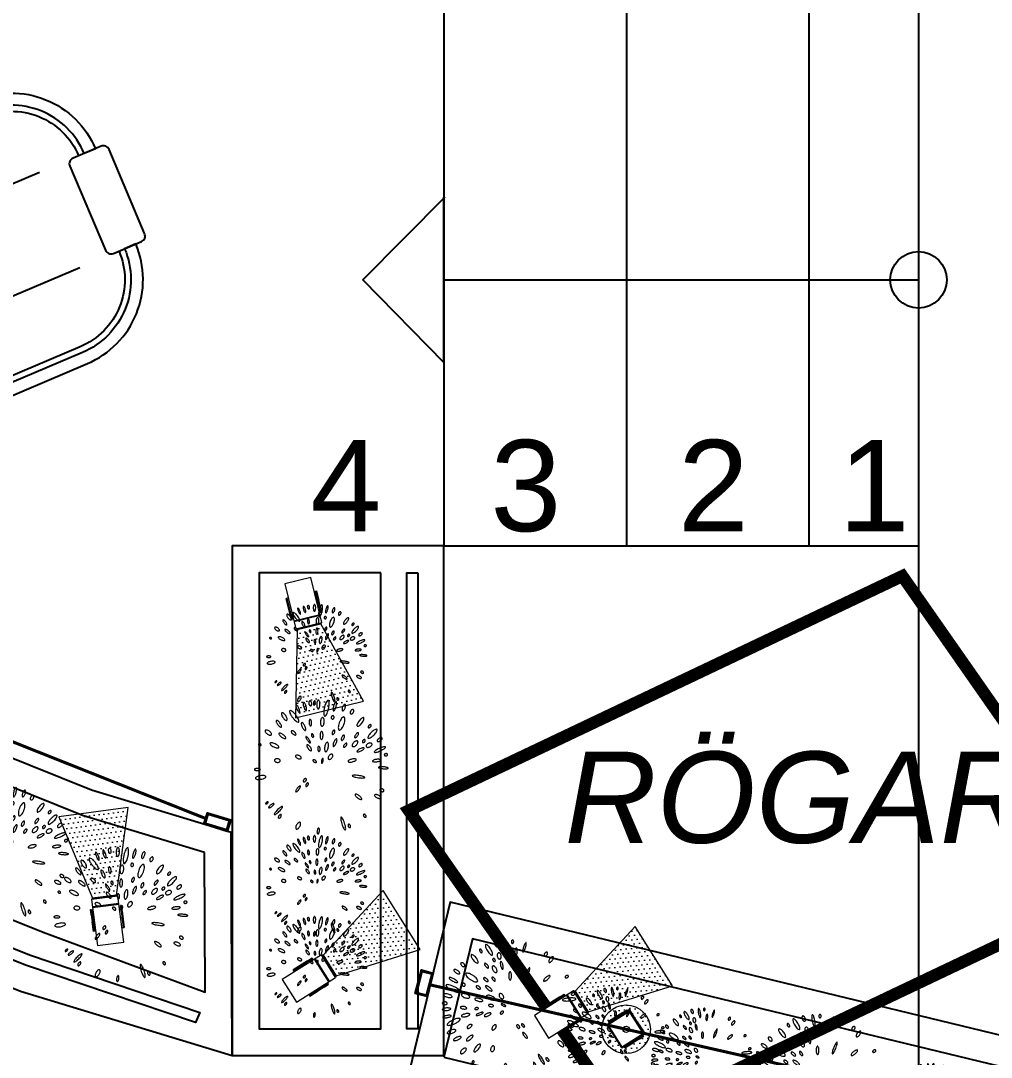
# Model space of a CAD drawing. Header units: millimetres. Extents: x 2562 to 7288, y 778 to 5635.
# Drawn here: x 4037.9 to 4197.4, y 1030.6 to 1200.9 of the extents above; entities that cross this region are included whole.
import ezdxf

# ---------------------------------------------------------------- set-up
doc = ezdxf.new("R2010")
doc.units = ezdxf.units.MM
doc.set_wipeout_variables(frame=1)
for name, color, linetype in [('0-gnl-gor1', 1, 'Continuous'), ('0-gnl-gor2', 6, 'Continuous'), ('0-gnl-gor3', 252, 'Continuous'), ('0-gnl-gor5', 254, 'Continuous'), ('0-gnl-merdiven', 6, 'Continuous'), ('0-gnl-smbl-mahal', 6, 'Continuous'), ('2-tef-aksesuar', 30, 'Continuous'), ('4-dsm-gorunus', 241, 'Continuous'), ('yeni string aydinlatma', 30, 'Continuous')]:
    doc.layers.add(name, color=color, linetype=linetype)
doc.layers.add('ONOFF_LI-11', color=7, linetype='Continuous', lineweight=0, true_color=0xcc33a1)
doc.styles.get("Standard").update_dxf_attribs({"font": 'arial.ttf'})
doc.linetypes.add('ZIGZAG', pattern='A,0.00254,-5.08,[131,ltypeshp.shx,S=5.08,R=0,X=-5.08,Y=0],-10.16,[131,ltypeshp.shx,S=5.08,R=180,X=5.08,Y=0],-5.08', length=20.32254)

# ---------------------------------------------------------------- blocks, each defined once
blk = doc.blocks.new('LI-11')
blk.add_wipeout([(-2.2, 3.19), (2.2, 3.19), (2.2, 0.81), (2.56, 0.81), (2.56, -2.83), (2.41, -2.83), (2.41, -2.56), (2.2, -2.56), (2.2, -4.41), (2, -4.61), (-2, -4.61), (-2.2, -4.41), (-2.2, -2.61), (-2.4, -2.61), (-2.4, -2.83), (-2.55, -2.83), (-2.56, 0.81), (-2.2, 0.81)]).dxf.layer = 'ONOFF_LI-11'
at = {"layer": 'ONOFF_LI-11', "ltscale": 3, "true_color": 0xf4cd0b}
h = blk.add_hatch(dxfattribs=at)
h.set_pattern_fill('DOTS', color=40, scale=0.5)
h.paths.add_polyline_path([(-5.75, -18.62), (5.75, -18.62), (2, -4.61), (-2, -4.61)])
at = {"layer": 'ONOFF_LI-11', "color": 251, "ltscale": 3}
for p, q in [((-2.2, 0.81), (-2.56, 0.81)), ((-2.56, 0.81), (-2.56, -0.81)), ((2.2, 0.81), (2.56, 0.81)), ((2.56, 0.81), (2.56, -0.81)), ((-2.2, -0.81), (-2.39, -0.81)), ((2.2, -0.81), (2.39, -0.81)), ((2.41, -1.95), (2.56, -1.95))]:
    blk.add_line(p, q, dxfattribs=at)
at = {"layer": 'ONOFF_LI-11', "ltscale": 3}
for points in [[(2.2, -4.41), (2.2, 3.19), (-2.2, 3.19), (-2.2, -4.41)], [(-2.2, -3.06), (2.2, -3.06)], [(-2.2, -3.21), (2.2, -3.21)], [(-2.2, -4.41), (2.2, -4.41)], [(-2, -4.61), (-2.2, -4.41)], [(-2, -4.61), (2, -4.61)], [(-2, -4.61), (2, -4.61)], [(2, -4.61), (2.2, -4.41)]]:
    blk.add_lwpolyline(points, dxfattribs=at)
at = {"layer": 'ONOFF_LI-11', "color": 251, "ltscale": 3}
for points in [[(-2.56, -1.95), (-2.56, 0.81)], [(-2.41, -1.95), (-2.38, 0.81)], [(2.41, -1.95), (2.38, 0.81)], [(2.56, -1.95), (2.56, 0.81)]]:
    blk.add_lwpolyline(points, dxfattribs=at)
for points in [[(-2.55, -2.83), (-2.4, -2.83), (-2.4, -1.95), (-2.55, -1.95)], [(-2.4, -2.21), (-2.2, -2.21), (-2.2, -2.61), (-2.4, -2.61)], [(2.2, -2.26), (2.41, -2.26), (2.41, -2.56), (2.2, -2.56)], [(2.41, -1.95), (2.56, -1.95), (2.56, -2.83), (2.41, -2.83)]]:
    blk.add_lwpolyline(points, close=True, dxfattribs=at)
at = {"layer": 'ONOFF_LI-11', "color": 40, "ltscale": 3, "true_color": 0xf4cd0b}
blk.add_lwpolyline([(-5.75, -18.62), (5.75, -18.62), (2, -4.61), (-2, -4.61), (-5.75, -18.62)], dxfattribs=at)
blk = doc.blocks.new('BP_Abelia grandiflora')
at = {"layer": '0-gnl-gor5', "lineweight": 9}
for points in [[(-0.0949, 0.2077, 0.206976), (-0.0962, 0.2062, 0.096084), (-0.0969, 0.2021, 0.052894), (-0.0962, 0.1976, 0.039992), (-0.0943, 0.1919, 0.039992), (-0.0914, 0.1866, 0.052894), (-0.0886, 0.183, 0.096084), (-0.0851, 0.1807, 0.206976), (-0.0831, 0.1807, 0.206976), (-0.0818, 0.1821, 0.096084), (-0.0811, 0.1862, 0.052894), (-0.0818, 0.1908, 0.039992), (-0.0837, 0.1965, 0.039992), (-0.0866, 0.2018, 0.052894), (-0.0894, 0.2054, 0.096084), (-0.0929, 0.2077, 0.206976)], [(-0.0624, 0.1861, 0.029169), (-0.0573, 0.1778, 0.03978), (-0.0528, 0.1723, 0.081053), (-0.0476, 0.1685, 0.247796), (-0.0454, 0.1685, 0.247796), (-0.0441, 0.1704, 0.081053), (-0.0445, 0.1768, 0.03978), (-0.0466, 0.1836, 0.029169), (-0.0507, 0.1924, 0.029169), (-0.0558, 0.2006, 0.03978), (-0.0603, 0.2061, 0.081053), (-0.0655, 0.21, 0.247796), (-0.0677, 0.2099, 0.247796), (-0.0689, 0.2081, 0.081053), (-0.0686, 0.2016, 0.03978), (-0.0665, 0.1949, 0.029169)], [(-0.0439, 0.2257, 0.261938), (-0.0448, 0.2249, 0.075007), (-0.0454, 0.2211, 0.035692), (-0.0451, 0.2169, 0.025978), (-0.044, 0.2111, 0.025978), (-0.0423, 0.2055, 0.035692), (-0.0406, 0.2017, 0.075007), (-0.0383, 0.1986, 0.261938), (-0.0372, 0.1982, 0.261938), (-0.0363, 0.199, 0.075007), (-0.0357, 0.2029, 0.035692), (-0.036, 0.2071, 0.025978), (-0.0371, 0.2128, 0.025978), (-0.0388, 0.2184, 0.035692), (-0.0405, 0.2223, 0.075007), (-0.0428, 0.2254, 0.261938)], [(-0.0182, 0.2289, 0.243416), (-0.0193, 0.2281, 0.082852), (-0.0205, 0.2245, 0.04109), (-0.0209, 0.2203, 0.030206), (-0.0205, 0.2146, 0.030206), (-0.0194, 0.209, 0.04109), (-0.018, 0.205, 0.082852), (-0.0159, 0.2019, 0.243416), (-0.0146, 0.2014, 0.243416), (-0.0135, 0.2022, 0.082852), (-0.0123, 0.2058, 0.04109), (-0.012, 0.21, 0.030206), (-0.0124, 0.2157, 0.030206), (-0.0135, 0.2213, 0.04109), (-0.0149, 0.2252, 0.082852), (-0.0169, 0.2284, 0.243416)], [(0.0025, 0.2302, 0.154562), (0.0008, 0.2297, 0.106795), (-0.0008, 0.2278, 0.073326), (-0.0017, 0.2253, 0.059836), (-0.002, 0.222, 0.059836), (-0.0016, 0.2187, 0.073326), (-0.0005, 0.2163, 0.106795), (0.0013, 0.2145, 0.154562), (0.003, 0.214, 0.154562), (0.0046, 0.2146, 0.106795), (0.0063, 0.2165, 0.073326), (0.0072, 0.219, 0.059836), (0.0075, 0.2223, 0.059836), (0.007, 0.2255, 0.073326), (0.0059, 0.228, 0.106795), (0.0042, 0.2298, 0.154562)], [(0.0309, 0.2284, 0.217322), (0.0291, 0.228, 0.092688), (0.0264, 0.2249, 0.049364), (0.0246, 0.2208, 0.036974), (0.023, 0.215, 0.036974), (0.0223, 0.209, 0.049364), (0.0226, 0.2045, 0.092688), (0.024, 0.2006, 0.217322), (0.0255, 0.1996, 0.217322), (0.0273, 0.2, 0.092688), (0.03, 0.2031, 0.049364), (0.0318, 0.2072, 0.036974), (0.0334, 0.213, 0.036974), (0.0341, 0.219, 0.049364), (0.0338, 0.2235, 0.092688), (0.0324, 0.2274, 0.217322)], [(0.0625, 0.2217, 0.256191), (0.0601, 0.2214, 0.077505), (0.0549, 0.2164, 0.037329), (0.0505, 0.2097, 0.027247), (0.0458, 0.1998, 0.027247), (0.0422, 0.1895, 0.037329), (0.0406, 0.1816, 0.077505), (0.0407, 0.1744, 0.256191), (0.0422, 0.1726, 0.256191), (0.0445, 0.1728, 0.077505), (0.0497, 0.1779, 0.037329), (0.0541, 0.1846, 0.027247), (0.0588, 0.1944, 0.027247), (0.0624, 0.2048, 0.037329), (0.0641, 0.2126, 0.077505), (0.0639, 0.2199, 0.256191)], [(0.0872, 0.2131, 0.259831), (0.0859, 0.213, 0.07593), (0.0827, 0.2101, 0.036288), (0.0799, 0.2062, 0.026439), (0.0768, 0.2004, 0.026439), (0.0743, 0.1943, 0.036288), (0.0731, 0.1897, 0.07593), (0.0729, 0.1854, 0.259831), (0.0737, 0.1843, 0.259831), (0.0751, 0.1844, 0.07593), (0.0783, 0.1873, 0.036288), (0.0811, 0.1912, 0.026439), (0.0842, 0.197, 0.026439), (0.0866, 0.203, 0.036288), (0.0879, 0.2077, 0.07593), (0.088, 0.212, 0.259831)], [(-0.1169, 0.1861, 0.228205), (-0.1179, 0.1848, 0.088786), (-0.1179, 0.181, 0.045809), (-0.1169, 0.177, 0.034018), (-0.1147, 0.1718, 0.034018), (-0.1117, 0.167, 0.045809), (-0.109, 0.1638, 0.088786), (-0.1059, 0.1617, 0.228205), (-0.1043, 0.1617, 0.228205), (-0.1034, 0.163, 0.088786), (-0.1033, 0.1668, 0.045809), (-0.1044, 0.1708, 0.034018), (-0.1066, 0.176, 0.034018), (-0.1095, 0.1808, 0.045809), (-0.1123, 0.184, 0.088786), (-0.1154, 0.1861, 0.228205)], [(0.1147, 0.1991, 0.205663), (0.1132, 0.1993, 0.096491), (0.1103, 0.1979, 0.053352), (0.1077, 0.1954, 0.040391), (0.105, 0.1915, 0.040391), (0.1029, 0.1873, 0.053352), (0.102, 0.1838, 0.096491), (0.1021, 0.1806, 0.205663), (0.103, 0.1793, 0.205663), (0.1046, 0.1791, 0.096491), (0.1075, 0.1806, 0.053352), (0.1101, 0.1831, 0.040391), (0.1128, 0.1869, 0.040391), (0.1148, 0.1912, 0.053352), (0.1158, 0.1946, 0.096491), (0.1157, 0.1979, 0.205663)], [(0.1382, 0.1775, 0.15118), (0.1365, 0.1782, 0.106997), (0.134, 0.1779, 0.074795), (0.1316, 0.1766, 0.061485), (0.1292, 0.1743, 0.061485), (0.1274, 0.1716, 0.074795), (0.1266, 0.169, 0.106997), (0.1268, 0.1664, 0.15118), (0.1278, 0.1649, 0.15118), (0.1295, 0.1642, 0.106997), (0.132, 0.1645, 0.074795), (0.1344, 0.1658, 0.061485), (0.1368, 0.1681, 0.061485), (0.1386, 0.1708, 0.074795), (0.1394, 0.1734, 0.106997), (0.1392, 0.176, 0.15118)], [(-0.1584, 0.1599, 0.17972), (-0.1593, 0.158, 0.103229), (-0.1587, 0.1544, 0.062965), (-0.157, 0.151, 0.049171), (-0.1537, 0.1471, 0.049171), (-0.1498, 0.144, 0.062965), (-0.1463, 0.1423, 0.103229), (-0.1427, 0.1419, 0.17972), (-0.1408, 0.1428, 0.17972), (-0.14, 0.1447, 0.103229), (-0.1405, 0.1483, 0.062965), (-0.1423, 0.1518, 0.049171), (-0.1455, 0.1556, 0.049171), (-0.1494, 0.1587, 0.062965), (-0.1529, 0.1604, 0.103229), (-0.1565, 0.1608, 0.17972)], [(-0.1156, 0.1428, 0.225102), (-0.1162, 0.1413, 0.08993), (-0.1152, 0.1376, 0.046807), (-0.1131, 0.134, 0.03484), (-0.1095, 0.1297, 0.03484), (-0.1053, 0.1259, 0.046807), (-0.1018, 0.1236, 0.08993), (-0.0982, 0.1225, 0.225102), (-0.0967, 0.123, 0.225102), (-0.0961, 0.1245, 0.08993), (-0.0971, 0.1282, 0.046807), (-0.0992, 0.1318, 0.03484), (-0.1028, 0.1361, 0.03484), (-0.1069, 0.1399, 0.046807), (-0.1104, 0.1422, 0.08993), (-0.1141, 0.1433, 0.225102)], [(-0.0742, 0.1435, 0.185857), (-0.075, 0.1421, 0.10188), (-0.0748, 0.1393, 0.060594), (-0.0736, 0.1365, 0.046923), (-0.0714, 0.1332, 0.046923), (-0.0686, 0.1304, 0.060594), (-0.066, 0.1288, 0.10188), (-0.0633, 0.1281, 0.185857), (-0.0618, 0.1286, 0.185857), (-0.061, 0.13, 0.10188), (-0.0612, 0.1328, 0.060594), (-0.0623, 0.1357, 0.046923), (-0.0646, 0.1389, 0.046923), (-0.0674, 0.1417, 0.060594), (-0.07, 0.1434, 0.10188), (-0.0727, 0.144, 0.185857)], [(-0.0361, 0.1647, 0.224678), (-0.0373, 0.1636, 0.090084), (-0.0382, 0.1598, 0.046944), (-0.0381, 0.1555, 0.034953), (-0.0369, 0.1499, 0.034953), (-0.035, 0.1445, 0.046944), (-0.0329, 0.1407, 0.090084), (-0.0301, 0.1379, 0.224678), (-0.0285, 0.1376, 0.224678), (-0.0273, 0.1387, 0.090084), (-0.0264, 0.1425, 0.046944), (-0.0265, 0.1468, 0.034953), (-0.0277, 0.1525, 0.034953), (-0.0296, 0.1579, 0.046944), (-0.0317, 0.1617, 0.090084), (-0.0345, 0.1644, 0.224678)], [(-0.0073, 0.1703, 0.208148), (-0.0086, 0.1698, 0.095716), (-0.0104, 0.1674, 0.052486), (-0.0115, 0.1642, 0.039639), (-0.0122, 0.1599, 0.039639), (-0.0122, 0.1556, 0.052486), (-0.0116, 0.1523, 0.095716), (-0.0102, 0.1497, 0.208148), (-0.0089, 0.149, 0.208148), (-0.0075, 0.1495, 0.095716), (-0.0058, 0.1519, 0.052486), (-0.0047, 0.155, 0.039639), (-0.004, 0.1593, 0.039639), (-0.004, 0.1637, 0.052486), (-0.0046, 0.1669, 0.095716), (-0.006, 0.1696, 0.208148)], [(0.0349, 0.1693, 0.191592), (0.0327, 0.169, 0.100474), (0.0295, 0.1664, 0.058435), (0.0271, 0.1626, 0.044925), (0.0251, 0.1571, 0.044925), (0.0241, 0.1513, 0.058435), (0.0242, 0.1468, 0.100474), (0.0257, 0.1429, 0.191592), (0.0274, 0.1416, 0.191592), (0.0296, 0.1419, 0.100474), (0.0328, 0.1445, 0.058435), (0.0352, 0.1483, 0.044925), (0.0372, 0.1538, 0.044925), (0.0382, 0.1596, 0.058435), (0.0381, 0.1641, 0.100474), (0.0366, 0.1679, 0.191592)], [(0.0696, 0.1689, 0.110174), (0.0678, 0.1694, 0.102587), (0.0658, 0.169, 0.093413), (0.0641, 0.1678, 0.08782), (0.0629, 0.1661, 0.08782), (0.0623, 0.164, 0.093413), (0.0624, 0.162, 0.102587), (0.0634, 0.1602, 0.110174), (0.0648, 0.159, 0.110174), (0.0666, 0.1586, 0.102587), (0.0686, 0.159, 0.093413), (0.0703, 0.1601, 0.08782), (0.0716, 0.1619, 0.08782), (0.0722, 0.1639, 0.093413), (0.072, 0.166, 0.102587), (0.0711, 0.1678, 0.110174)], [(0.1041, 0.1589, 0.219849), (0.1013, 0.1592, 0.09181), (0.0958, 0.156, 0.048525), (0.0909, 0.1509, 0.036269), (0.0857, 0.1431, 0.036269), (0.0816, 0.1346, 0.048525), (0.0797, 0.1279, 0.09181), (0.0797, 0.1215, 0.219849), (0.0813, 0.1192, 0.219849), (0.084, 0.119, 0.09181), (0.0896, 0.1222, 0.048525), (0.0944, 0.1273, 0.036269), (0.0997, 0.1351, 0.036269), (0.1038, 0.1435, 0.048525), (0.1057, 0.1503, 0.09181), (0.1057, 0.1567, 0.219849)], [(0.1675, 0.1451, 0.224459), (0.1656, 0.1458, 0.090164), (0.1609, 0.1447, 0.047015), (0.1562, 0.1421, 0.035012), (0.1506, 0.1377, 0.035012), (0.1457, 0.1326, 0.047015), (0.1427, 0.1282, 0.090164), (0.1412, 0.1236, 0.224459), (0.1418, 0.1216, 0.224459), (0.1437, 0.1209, 0.090164), (0.1484, 0.122, 0.047015), (0.153, 0.1245, 0.035012), (0.1586, 0.129, 0.035012), (0.1635, 0.1341, 0.047015), (0.1665, 0.1385, 0.090164), (0.1681, 0.1431, 0.224459)], [(-0.1882, 0.1194, 0.136055), (-0.1885, 0.1183, 0.10695), (-0.1881, 0.1168, 0.081551), (-0.1873, 0.1156, 0.069671), (-0.1859, 0.1145, 0.069671), (-0.1842, 0.1138, 0.081551), (-0.1827, 0.1137, 0.10695), (-0.1813, 0.1141, 0.136055), (-0.1805, 0.1149, 0.136055), (-0.1802, 0.116, 0.10695), (-0.1805, 0.1174, 0.081551), (-0.1814, 0.1187, 0.069671), (-0.1828, 0.1198, 0.069671), (-0.1844, 0.1204, 0.081551), (-0.1859, 0.1206, 0.10695), (-0.1873, 0.1202, 0.136055)], [(-0.1503, 0.1158, 0.222164), (-0.1506, 0.1139, 0.090991), (-0.1487, 0.1099, 0.047763), (-0.1455, 0.1062, 0.035633), (-0.1404, 0.102, 0.035633), (-0.1348, 0.0986, 0.047763), (-0.1302, 0.0968, 0.090991), (-0.1258, 0.0964, 0.222164), (-0.1242, 0.0973, 0.222164), (-0.1238, 0.0992, 0.090991), (-0.1257, 0.1032, 0.047763), (-0.1289, 0.1069, 0.035633), (-0.134, 0.1111, 0.035633), (-0.1396, 0.1145, 0.047763), (-0.1442, 0.1163, 0.090991), (-0.1486, 0.1167, 0.222164)], [(-0.0304, 0.1171, 0.270783), (-0.0309, 0.1163, 0.071066), (-0.0307, 0.1129, 0.033234), (-0.0297, 0.1092, 0.024094), (-0.0277, 0.1044, 0.024094), (-0.0252, 0.0997, 0.033234), (-0.0231, 0.0966, 0.071066), (-0.0205, 0.0942, 0.270783), (-0.0196, 0.0941, 0.270783), (-0.019, 0.0949, 0.071066), (-0.0193, 0.0984, 0.033234), (-0.0203, 0.1021, 0.024094), (-0.0223, 0.1069, 0.024094), (-0.0248, 0.1115, 0.033234), (-0.0269, 0.1146, 0.071066), (-0.0294, 0.117, 0.270783)], [(-0.0097, 0.1225, 0.164937), (-0.0107, 0.1219, 0.10574), (-0.0115, 0.1203, 0.068929), (-0.0118, 0.1184, 0.055121), (-0.0115, 0.1159, 0.055121), (-0.0107, 0.1136, 0.068929), (-0.0096, 0.112, 0.10574), (-0.0081, 0.1109, 0.164937), (-0.007, 0.1108, 0.164937), (-0.006, 0.1114, 0.10574), (-0.0051, 0.113, 0.068929), (-0.0049, 0.115, 0.055121), (-0.0051, 0.1174, 0.055121), (-0.006, 0.1197, 0.068929), (-0.007, 0.1213, 0.10574), (-0.0085, 0.1224, 0.164937)], [(0.0237, 0.1248, 0.221241), (0.0221, 0.1244, 0.091319), (0.0196, 0.1216, 0.048066), (0.0178, 0.1178, 0.035885), (0.0163, 0.1124, 0.035885), (0.0156, 0.1069, 0.048066), (0.0158, 0.1028, 0.091319), (0.017, 0.0992, 0.221241), (0.0183, 0.0982, 0.221241), (0.0199, 0.0986, 0.091319), (0.0224, 0.1014, 0.048066), (0.0241, 0.1052, 0.035885), (0.0256, 0.1105, 0.035885), (0.0263, 0.1161, 0.048066), (0.0262, 0.1202, 0.091319), (0.025, 0.1238, 0.221241)], [(0.0661, 0.1221, 0.181524), (0.0647, 0.1224, 0.10285), (0.0625, 0.1216, 0.062262), (0.0604, 0.12, 0.048498), (0.0583, 0.1175, 0.048498), (0.0568, 0.1145, 0.062262), (0.0561, 0.1121, 0.10285), (0.0562, 0.1097, 0.181524), (0.057, 0.1086, 0.181524), (0.0584, 0.1082, 0.10285), (0.0606, 0.109, 0.062262), (0.0627, 0.1106, 0.048498), (0.0648, 0.1132, 0.048498), (0.0663, 0.1161, 0.062262), (0.067, 0.1186, 0.10285), (0.0669, 0.121, 0.181524)], [(0.1873, 0.118, 0.167836), (0.1863, 0.1188, 0.105336), (0.1844, 0.119, 0.067731), (0.1823, 0.1185, 0.053888), (0.18, 0.1173, 0.053888), (0.178, 0.1156, 0.067731), (0.1767, 0.1139, 0.105336), (0.1762, 0.112, 0.167836), (0.1765, 0.1108, 0.167836), (0.1775, 0.1101, 0.105336), (0.1794, 0.1099, 0.067731), (0.1815, 0.1103, 0.053888), (0.1838, 0.1116, 0.053888), (0.1858, 0.1133, 0.067731), (0.1871, 0.1149, 0.105336), (0.1876, 0.1168, 0.167836)], [(-0.0318, 0.0896, 0.218092), (-0.0326, 0.0885, 0.092422), (-0.0328, 0.0851, 0.049107), (-0.0319, 0.0815, 0.036758), (-0.0299, 0.077, 0.036758), (-0.0273, 0.0729, 0.049107), (-0.0248, 0.0701, 0.092422), (-0.022, 0.0684, 0.218092), (-0.0205, 0.0685, 0.218092), (-0.0196, 0.0696, 0.092422), (-0.0195, 0.073, 0.049107), (-0.0203, 0.0766, 0.036758), (-0.0223, 0.0811, 0.036758), (-0.025, 0.0852, 0.049107), (-0.0274, 0.088, 0.092422), (-0.0303, 0.0897, 0.218092)], [(0.0052, 0.0784, 0.182227), (0.0039, 0.0779, 0.102698), (0.0023, 0.0761, 0.061989), (0.0013, 0.0736, 0.048238), (0.0008, 0.0702, 0.048238), (0.001, 0.0668, 0.061989), (0.0017, 0.0643, 0.102698), (0.003, 0.0623, 0.182227), (0.0043, 0.0617, 0.182227), (0.0056, 0.0621, 0.102698), (0.0072, 0.064, 0.061989), (0.0082, 0.0665, 0.048238), (0.0087, 0.0698, 0.048238), (0.0085, 0.0732, 0.061989), (0.0079, 0.0758, 0.102698), (0.0065, 0.0778, 0.182227)], [(0.0359, 0.0865, 0.213517), (0.0338, 0.0863, 0.093974), (0.0304, 0.0835, 0.050644), (0.0276, 0.0795, 0.038059), (0.0249, 0.0736, 0.038059), (0.0232, 0.0674, 0.050644), (0.0227, 0.0625, 0.093974), (0.0236, 0.0581, 0.213517), (0.025, 0.0567, 0.213517), (0.0271, 0.0569, 0.093974), (0.0305, 0.0597, 0.050644), (0.0333, 0.0637, 0.038059), (0.036, 0.0696, 0.038059), (0.0377, 0.0759, 0.050644), (0.0382, 0.0807, 0.093974), (0.0373, 0.0851, 0.213517)], [(0.0679, 0.0919, 0.234361), (0.0665, 0.0921, 0.086447), (0.0632, 0.0903, 0.043866), (0.0603, 0.0875, 0.032434), (0.0569, 0.0832, 0.032434), (0.0542, 0.0785, 0.043866), (0.0527, 0.0747, 0.086447), (0.0523, 0.071, 0.234361), (0.053, 0.0698, 0.234361), (0.0544, 0.0696, 0.086447), (0.0576, 0.0714, 0.043866), (0.0606, 0.0742, 0.032434), (0.0639, 0.0785, 0.032434), (0.0667, 0.0832, 0.043866), (0.0681, 0.087, 0.086447), (0.0686, 0.0907, 0.234361)], [(0.094, 0.0995, 0.190551), (0.0926, 0.0999, 0.100739), (0.0901, 0.0991, 0.058823), (0.0878, 0.0973, 0.045281), (0.0853, 0.0945, 0.045281), (0.0834, 0.0913, 0.058823), (0.0825, 0.0885, 0.100739), (0.0824, 0.0859, 0.190551), (0.0832, 0.0847, 0.190551), (0.0846, 0.0843, 0.100739), (0.0871, 0.0852, 0.058823), (0.0894, 0.0869, 0.045281), (0.0919, 0.0897, 0.045281), (0.0938, 0.0929, 0.058823), (0.0947, 0.0957, 0.100739), (0.0948, 0.0983, 0.190551)], [(0.0981, 0.0721, 0.189405), (0.0969, 0.0727, 0.101026), (0.0946, 0.0725, 0.059252), (0.0923, 0.0715, 0.045676), (0.0897, 0.0696, 0.045676), (0.0874, 0.0673, 0.059252), (0.086, 0.0651, 0.101026), (0.0855, 0.0629, 0.189405), (0.0859, 0.0617, 0.189405), (0.087, 0.0611, 0.101026), (0.0893, 0.0613, 0.059252), (0.0916, 0.0623, 0.045676), (0.0943, 0.0642, 0.045676), (0.0966, 0.0665, 0.059252), (0.0979, 0.0686, 0.101026), (0.0985, 0.0709, 0.189405)], [(0.1346, 0.0725, 0.173385), (0.1328, 0.0738, 0.104439), (0.1293, 0.0741, 0.065477), (0.1255, 0.0731, 0.051621), (0.1212, 0.0708, 0.051621), (0.1175, 0.0676, 0.065477), (0.1152, 0.0645, 0.104439), (0.1142, 0.0611, 0.173385), (0.1147, 0.059, 0.173385), (0.1165, 0.0577, 0.104439), (0.1201, 0.0574, 0.065477), (0.1238, 0.0584, 0.051621), (0.1281, 0.0607, 0.051621), (0.1318, 0.0639, 0.065477), (0.1341, 0.067, 0.104439), (0.1351, 0.0704, 0.173385)], [(0.1418, 0.0995, 0.211516), (0.1406, 0.1001, 0.094634), (0.1379, 0.0995, 0.051326), (0.1352, 0.098, 0.038641), (0.132, 0.0955, 0.038641), (0.1293, 0.0925, 0.051326), (0.1277, 0.0899, 0.094634), (0.1269, 0.0872, 0.211516), (0.1274, 0.086, 0.211516), (0.1285, 0.0855, 0.094634), (0.1313, 0.0861, 0.051326), (0.134, 0.0875, 0.038641), (0.1371, 0.0901, 0.038641), (0.1398, 0.0931, 0.051326), (0.1415, 0.0957, 0.094634), (0.1422, 0.0983, 0.211516)], [(0.1594, 0.073, 0.141068), (0.1582, 0.0738, 0.107148), (0.1564, 0.0742, 0.079281), (0.1545, 0.0738, 0.066799), (0.1524, 0.0727, 0.066799), (0.1507, 0.0711, 0.079281), (0.1497, 0.0694, 0.107148), (0.1494, 0.0676, 0.141068), (0.1499, 0.0662, 0.141068), (0.151, 0.0653, 0.107148), (0.1529, 0.065, 0.079281), (0.1548, 0.0654, 0.066799), (0.1569, 0.0665, 0.066799), (0.1586, 0.0681, 0.079281), (0.1596, 0.0698, 0.107148), (0.1598, 0.0716, 0.141068)], [(0.2035, 0.1, 0.241866), (0.2017, 0.1009, 0.08348), (0.1962, 0.1001, 0.041558), (0.1905, 0.0976, 0.030579), (0.1834, 0.0932, 0.030579), (0.1768, 0.088, 0.041558), (0.1726, 0.0835, 0.08348), (0.1699, 0.0786, 0.241866), (0.1702, 0.0766, 0.241866), (0.172, 0.0756, 0.08348), (0.1775, 0.0765, 0.041558), (0.1832, 0.0789, 0.030579), (0.1903, 0.0833, 0.030579), (0.1969, 0.0886, 0.041558), (0.2011, 0.0931, 0.08348), (0.2038, 0.098, 0.241866)], [(0.2153, 0.0698, 0.167894), (0.214, 0.071, 0.105327), (0.2112, 0.0717, 0.067707), (0.2082, 0.0713, 0.053864), (0.2047, 0.0699, 0.053864), (0.2015, 0.0678, 0.067707), (0.1994, 0.0656, 0.105327), (0.1983, 0.063, 0.167894), (0.1986, 0.0612, 0.167894), (0.1999, 0.06, 0.105327), (0.2026, 0.0594, 0.067707), (0.2056, 0.0598, 0.053864), (0.2092, 0.0611, 0.053864), (0.2124, 0.0632, 0.067707), (0.2144, 0.0654, 0.105327), (0.2155, 0.068, 0.167894)], [(-0.2157, 0.0401, 0.218506), (-0.2154, 0.0389, 0.092278), (-0.2133, 0.0371, 0.048969), (-0.2106, 0.0359, 0.036642), (-0.2068, 0.0349, 0.036642), (-0.2029, 0.0344, 0.048969), (-0.1999, 0.0346, 0.092278), (-0.1974, 0.0355, 0.218506), (-0.1967, 0.0365, 0.218506), (-0.197, 0.0376, 0.092278), (-0.199, 0.0394, 0.048969), (-0.2017, 0.0406, 0.036642), (-0.2055, 0.0416, 0.036642), (-0.2095, 0.0421, 0.048969), (-0.2124, 0.0419, 0.092278), (-0.215, 0.041, 0.218506)], [(-0.1458, 0.0585, 0.14574), (-0.1458, 0.0563, 0.107166), (-0.1443, 0.0536, 0.077192), (-0.1418, 0.0515, 0.064269), (-0.1383, 0.05, 0.064269), (-0.1344, 0.0494, 0.077192), (-0.1312, 0.0498, 0.107166), (-0.1285, 0.0512, 0.14574), (-0.1273, 0.0531, 0.14574), (-0.1273, 0.0554, 0.107166), (-0.1288, 0.0581, 0.077192), (-0.1313, 0.0601, 0.064269), (-0.1348, 0.0617, 0.064269), (-0.1387, 0.0623, 0.077192), (-0.1419, 0.0619, 0.107166), (-0.1446, 0.0604, 0.14574)], [(-0.0748, 0.0608, 0.17178), (-0.0753, 0.059, 0.104715), (-0.0743, 0.0561, 0.066124), (-0.0723, 0.0535, 0.052265), (-0.0692, 0.0509, 0.052265), (-0.0655, 0.0491, 0.066124), (-0.0623, 0.0483, 0.104715), (-0.0593, 0.0486, 0.17178), (-0.0578, 0.0498, 0.17178), (-0.0574, 0.0516, 0.104715), (-0.0583, 0.0544, 0.066124), (-0.0603, 0.057, 0.052265), (-0.0635, 0.0596, 0.052265), (-0.0672, 0.0615, 0.066124), (-0.0703, 0.0622, 0.104715), (-0.0733, 0.0619, 0.17178)], [(-0.0205, 0.0374, 0.159367), (-0.0211, 0.0362, 0.106385), (-0.0211, 0.0342, 0.071268), (-0.0202, 0.0322, 0.05759), (-0.0187, 0.0301, 0.05759), (-0.0166, 0.0284, 0.071268), (-0.0147, 0.0275, 0.106385), (-0.0127, 0.0273, 0.159367), (-0.0115, 0.0279, 0.159367), (-0.0108, 0.0291, 0.106385), (-0.0109, 0.0311, 0.071268), (-0.0117, 0.0331, 0.05759), (-0.0133, 0.0352, 0.05759), (-0.0153, 0.0369, 0.071268), (-0.0173, 0.0378, 0.106385), (-0.0193, 0.0379, 0.159367)], [(0.012, 0.0369, 0.233435), (0.0111, 0.0368, 0.086805), (0.0093, 0.0354, 0.044155), (0.0079, 0.0333, 0.032669), (0.0064, 0.0302, 0.032669), (0.0053, 0.027, 0.044155), (0.0049, 0.0245, 0.086805), (0.0051, 0.0223, 0.233435), (0.0057, 0.0216, 0.233435), (0.0066, 0.0216, 0.086805), (0.0083, 0.0231, 0.044155), (0.0097, 0.0252, 0.032669), (0.0112, 0.0282, 0.032669), (0.0123, 0.0315, 0.044155), (0.0128, 0.034, 0.086805), (0.0126, 0.0362, 0.233435)], [(0.0453, 0.0441, 0.148782), (0.0434, 0.0454, 0.107096), (0.0403, 0.0456, 0.075846), (0.0371, 0.0447, 0.062692), (0.0338, 0.0425, 0.062692), (0.031, 0.0396, 0.075846), (0.0295, 0.0367, 0.107096), (0.0291, 0.0336, 0.148782), (0.03, 0.0315, 0.148782), (0.0319, 0.0302, 0.107096), (0.035, 0.03, 0.075846), (0.0382, 0.0309, 0.062692), (0.0416, 0.0331, 0.062692), (0.0443, 0.036, 0.075846), (0.0458, 0.0389, 0.107096), (0.0462, 0.042, 0.148782)], [(0.1513, 0.0468, 0.242243), (0.1503, 0.0477, 0.083327), (0.1468, 0.0483, 0.041444), (0.1429, 0.0479, 0.030488), (0.1377, 0.0467, 0.030488), (0.1327, 0.0448, 0.041444), (0.1293, 0.0429, 0.083327), (0.1267, 0.0404, 0.242243), (0.1265, 0.0392, 0.242243), (0.1274, 0.0382, 0.083327), (0.1309, 0.0377, 0.041444), (0.1348, 0.0381, 0.030488), (0.14, 0.0393, 0.030488), (0.145, 0.0412, 0.041444), (0.1484, 0.0431, 0.083327), (0.151, 0.0456, 0.242243)], [(0.1792, 0.0558, 0.150587), (0.178, 0.0578, 0.107025), (0.1752, 0.0595, 0.075054), (0.1717, 0.06, 0.06178), (0.1675, 0.0595, 0.06178), (0.1636, 0.058, 0.075054), (0.1608, 0.056, 0.107025), (0.1591, 0.0532, 0.150587), (0.1589, 0.0509, 0.150587), (0.1601, 0.0489, 0.107025), (0.163, 0.0472, 0.075054), (0.1664, 0.0467, 0.06178), (0.1706, 0.0472, 0.06178), (0.1745, 0.0487, 0.075054), (0.1773, 0.0507, 0.107025), (0.1791, 0.0535, 0.150587)], [(0.2216, 0.0378, 0.277561), (0.2205, 0.0388, 0.067974), (0.2151, 0.0394, 0.031398), (0.209, 0.0388, 0.0227), (0.2009, 0.0372, 0.0227), (0.1929, 0.0348, 0.031398), (0.1873, 0.0324, 0.067974), (0.1828, 0.0293, 0.277561), (0.1824, 0.0279, 0.277561), (0.1834, 0.0269, 0.067974), (0.1889, 0.0263, 0.031398), (0.1949, 0.0269, 0.0227), (0.203, 0.0285, 0.0227), (0.211, 0.031, 0.031398), (0.2166, 0.0333, 0.067974), (0.2211, 0.0364, 0.277561)], [(-0.2179, 0.0108, 0.226996), (-0.2171, 0.009, 0.089235), (-0.2128, 0.0066, 0.046197), (-0.2076, 0.0053, 0.034337), (-0.2004, 0.0047, 0.034337), (-0.1932, 0.0051, 0.046197), (-0.188, 0.0062, 0.089235), (-0.1836, 0.0085, 0.226996), (-0.1827, 0.0103, 0.226996), (-0.1836, 0.0121, 0.089235), (-0.1878, 0.0145, 0.046197), (-0.1931, 0.0158, 0.034337), (-0.2003, 0.0164, 0.034337), (-0.2075, 0.016, 0.046197), (-0.2127, 0.0149, 0.089235), (-0.217, 0.0126, 0.226996)], [(0.1193, 0.0144, 0.224989), (0.1186, 0.0158, 0.089971), (0.1151, 0.0174, 0.046843), (0.1111, 0.0181, 0.03487), (0.1055, 0.0181, 0.03487), (0.1, 0.0173, 0.046843), (0.096, 0.0161, 0.089971), (0.0928, 0.014, 0.224989), (0.0922, 0.0125, 0.224989), (0.093, 0.0112, 0.089971), (0.0964, 0.0096, 0.046843), (0.1005, 0.0089, 0.03487), (0.1061, 0.0089, 0.03487), (0.1116, 0.0097, 0.046843), (0.1156, 0.0109, 0.089971), (0.1188, 0.0129, 0.224989)], [(0.1986, -0.0014, 0.244655), (0.198, -0.0002, 0.082347), (0.1947, 0.0016, 0.040717), (0.1907, 0.0027, 0.02991), (0.185, 0.0033, 0.02991), (0.1794, 0.0032, 0.040717), (0.1752, 0.0026, 0.082347), (0.1718, 0.0011, 0.244655), (0.1711, 0, 0.244655), (0.1716, -0.0013, 0.082347), (0.175, -0.0031, 0.040717), (0.179, -0.0041, 0.02991), (0.1846, -0.0047, 0.02991), (0.1903, -0.0046, 0.040717), (0.1944, -0.004, 0.082347), (0.1979, -0.0026, 0.244655)], [(0.2238, 0.0126, 0.132495), (0.2234, 0.014, 0.106693), (0.2222, 0.0153, 0.083176), (0.2206, 0.0161, 0.071819), (0.2184, 0.0164, 0.071819), (0.2163, 0.0161, 0.083176), (0.2146, 0.0153, 0.106693), (0.2134, 0.014, 0.132495), (0.213, 0.0126, 0.132495), (0.2134, 0.0112, 0.106693), (0.2146, 0.0098, 0.083176), (0.2163, 0.009, 0.071819), (0.2184, 0.0087, 0.071819), (0.2206, 0.009, 0.083176), (0.2222, 0.0098, 0.106693), (0.2234, 0.0112, 0.132495)], [(-0.0535, -0.0192, 0.151181), (-0.0547, -0.0184, 0.106997), (-0.0568, -0.0183, 0.074794), (-0.0589, -0.0189, 0.061485), (-0.0612, -0.0203, 0.061485), (-0.063, -0.0223, 0.074794), (-0.0641, -0.0242, 0.106997), (-0.0643, -0.0263, 0.151181), (-0.0638, -0.0276, 0.151181), (-0.0625, -0.0284, 0.106997), (-0.0605, -0.0286, 0.074794), (-0.0584, -0.028, 0.061485), (-0.0561, -0.0265, 0.061485), (-0.0542, -0.0246, 0.074794), (-0.0532, -0.0226, 0.106997), (-0.0529, -0.0206, 0.151181)], [(-0.0498, -0.0342, 0.175332), (-0.0509, -0.0338, 0.104088), (-0.0528, -0.0342, 0.064698), (-0.0546, -0.0353, 0.050853), (-0.0565, -0.0372, 0.050853), (-0.058, -0.0395, 0.064698), (-0.0587, -0.0415, 0.104088), (-0.0588, -0.0434, 0.175332), (-0.0582, -0.0444, 0.175332), (-0.0571, -0.0448, 0.104088), (-0.0551, -0.0444, 0.064698), (-0.0533, -0.0433, 0.050853), (-0.0514, -0.0414, 0.050853), (-0.0499, -0.0391, 0.064698), (-0.0492, -0.0371, 0.104088), (-0.0492, -0.0352, 0.175332)], [(0.2184, -0.032, 0.290135), (0.2181, -0.0311, 0.062096), (0.2144, -0.0287, 0.028093), (0.2099, -0.0268, 0.020218), (0.2034, -0.0249, 0.020218), (0.1969, -0.0235, 0.028093), (0.192, -0.0229, 0.062096), (0.1876, -0.0232, 0.290135), (0.1869, -0.0239, 0.290135), (0.1872, -0.0249, 0.062096), (0.1909, -0.0273, 0.028093), (0.1954, -0.0291, 0.020218), (0.2018, -0.0311, 0.020218), (0.2084, -0.0325, 0.028093), (0.2132, -0.033, 0.062096), (0.2177, -0.0327, 0.290135)], [(-0.0769, -0.0398, 0.241023), (-0.078, -0.0393, 0.083819), (-0.0811, -0.0402, 0.041814), (-0.0843, -0.042, 0.030784), (-0.0881, -0.0451, 0.030784), (-0.0915, -0.0485, 0.041814), (-0.0937, -0.0514, 0.083819), (-0.0949, -0.0545, 0.241023), (-0.0946, -0.0556, 0.241023), (-0.0935, -0.0561, 0.083819), (-0.0903, -0.0552, 0.041814), (-0.0872, -0.0534, 0.030784), (-0.0834, -0.0504, 0.030784), (-0.0799, -0.0469, 0.041814), (-0.0778, -0.044, 0.083819), (-0.0766, -0.0409, 0.241023)], [(0.1367, -0.0488, 0.30054), (0.1364, -0.0476, 0.057112), (0.1318, -0.0445, 0.025448), (0.1262, -0.0419, 0.018256), (0.1183, -0.0389, 0.018256), (0.1101, -0.0366, 0.025448), (0.1041, -0.0354, 0.057112), (0.0985, -0.0353, 0.30054), (0.0976, -0.036, 0.30054), (0.0979, -0.0371, 0.057112), (0.1025, -0.0403, 0.025448), (0.108, -0.0429, 0.018256), (0.116, -0.0458, 0.018256), (0.1242, -0.0482, 0.025448), (0.1302, -0.0493, 0.057112), (0.1358, -0.0495, 0.30054)], [(-0.199, -0.0776, 0.203392), (-0.1984, -0.078, 0.097182), (-0.1969, -0.0782, 0.054153), (-0.1953, -0.0778, 0.04109), (-0.1933, -0.077, 0.04109), (-0.1914, -0.0758, 0.054153), (-0.1902, -0.0747, 0.097182), (-0.1895, -0.0733, 0.203392), (-0.1895, -0.0726, 0.203392), (-0.1901, -0.0721, 0.097182), (-0.1916, -0.072, 0.054153), (-0.1932, -0.0723, 0.04109), (-0.1952, -0.0732, 0.04109), (-0.1971, -0.0744, 0.054153), (-0.1983, -0.0755, 0.097182), (-0.199, -0.0768, 0.203392)], [(-0.1913, -0.0915, 0.248362), (-0.1905, -0.0921, 0.080818), (-0.1875, -0.092, 0.039613), (-0.1843, -0.0911, 0.029036), (-0.1802, -0.0893, 0.029036), (-0.1764, -0.087, 0.039613), (-0.1738, -0.085, 0.080818), (-0.1719, -0.0826, 0.248362), (-0.1719, -0.0816, 0.248362), (-0.1728, -0.081, 0.080818), (-0.1758, -0.0811, 0.039613), (-0.1789, -0.082, 0.029036), (-0.183, -0.0838, 0.029036), (-0.1869, -0.0861, 0.039613), (-0.1895, -0.0881, 0.080818), (-0.1913, -0.0905, 0.248362)], [(-0.1769, -0.1172, 0.283742), (-0.1757, -0.1177, 0.065106), (-0.1707, -0.1163, 0.029758), (-0.1657, -0.1138, 0.021464), (-0.1591, -0.1096, 0.021464), (-0.1529, -0.1049, 0.029758), (-0.1488, -0.101, 0.065106), (-0.1457, -0.0969, 0.283742), (-0.1458, -0.0956, 0.283742), (-0.147, -0.0951, 0.065106), (-0.1519, -0.0965, 0.029758), (-0.157, -0.099, 0.021464), (-0.1636, -0.1032, 0.021464), (-0.1698, -0.1079, 0.029758), (-0.1739, -0.1118, 0.065106), (-0.177, -0.1159, 0.283742)], [(0.1147, -0.1173, 0.230196), (0.1152, -0.1159, 0.088039), (0.1142, -0.1123, 0.045175), (0.1121, -0.1087, 0.033499), (0.1085, -0.1045, 0.033499), (0.1044, -0.1007, 0.045175), (0.101, -0.0984, 0.088039), (0.0974, -0.0972, 0.230196), (0.096, -0.0977, 0.230196), (0.0955, -0.0991, 0.088039), (0.0965, -0.1027, 0.045175), (0.0986, -0.1063, 0.033499), (0.1021, -0.1105, 0.033499), (0.1062, -0.1143, 0.045175), (0.1097, -0.1166, 0.088039), (0.1132, -0.1178, 0.230196)], [(0.1909, -0.1037, 0.147171), (0.1914, -0.1021, 0.107141), (0.191, -0.0999, 0.076557), (0.1897, -0.0979, 0.06352), (0.1876, -0.096, 0.06352), (0.185, -0.0946, 0.076557), (0.1827, -0.0942, 0.107141), (0.1805, -0.0946, 0.147171), (0.1792, -0.0956, 0.147171), (0.1787, -0.0972, 0.107141), (0.1791, -0.0994, 0.076557), (0.1804, -0.1014, 0.06352), (0.1825, -0.1033, 0.06352), (0.1851, -0.1046, 0.076557), (0.1874, -0.1051, 0.107141), (0.1896, -0.1047, 0.147171)], [(-0.1656, -0.1316, 0.178273), (-0.1645, -0.1322, 0.103522), (-0.1623, -0.1319, 0.063533), (-0.1602, -0.1309, 0.049718), (-0.1579, -0.129, 0.049718), (-0.156, -0.1267, 0.063533), (-0.155, -0.1246, 0.103522), (-0.1547, -0.1224, 0.178273), (-0.1553, -0.1213, 0.178273), (-0.1564, -0.1207, 0.103522), (-0.1586, -0.121, 0.063533), (-0.1606, -0.122, 0.049718), (-0.163, -0.1239, 0.049718), (-0.1648, -0.1262, 0.063533), (-0.1659, -0.1283, 0.103522), (-0.1662, -0.1305, 0.178273)], [(0.1774, -0.124, 0.195041), (0.1777, -0.1223, 0.099565), (0.1765, -0.1193, 0.057161), (0.1742, -0.1165, 0.043768), (0.1706, -0.1136, 0.043768), (0.1665, -0.1114, 0.057161), (0.1631, -0.1103, 0.099565), (0.1599, -0.1104, 0.195041), (0.1585, -0.1114, 0.195041), (0.1581, -0.113, 0.099565), (0.1593, -0.1161, 0.057161), (0.1616, -0.1188, 0.043768), (0.1652, -0.1217, 0.043768), (0.1693, -0.1239, 0.057161), (0.1727, -0.125, 0.099565), (0.176, -0.1249, 0.195041)], [(-0.1142, -0.1767, 0.183113), (-0.1122, -0.1774, 0.102503), (-0.1087, -0.1765, 0.061647), (-0.1053, -0.1744, 0.047913), (-0.1016, -0.1708, 0.047913), (-0.0987, -0.1666, 0.061647), (-0.0972, -0.1628, 0.102503), (-0.097, -0.1592, 0.183113), (-0.098, -0.1573, 0.183113), (-0.1, -0.1566, 0.102503), (-0.1036, -0.1575, 0.061647), (-0.107, -0.1596, 0.047913), (-0.1107, -0.1632, 0.047913), (-0.1136, -0.1675, 0.061647), (-0.1151, -0.1712, 0.102503), (-0.1153, -0.1749, 0.183113)], [(0.044, -0.2073, 0.280106), (0.0452, -0.2064, 0.066799), (0.0464, -0.2004, 0.030719), (0.0465, -0.1937, 0.022187), (0.0456, -0.1846, 0.022187), (0.0439, -0.1755, 0.030719), (0.0419, -0.1692, 0.066799), (0.0391, -0.1638, 0.280106), (0.0377, -0.1632, 0.280106), (0.0365, -0.1642, 0.066799), (0.0352, -0.1701, 0.030719), (0.0352, -0.1768, 0.022187), (0.0361, -0.1859, 0.022187), (0.0378, -0.195, 0.030719), (0.0397, -0.2014, 0.066799), (0.0425, -0.2067, 0.280106)], [(0.1179, -0.1776, 0.145133), (0.1188, -0.1766, 0.107172), (0.1193, -0.1748, 0.077462), (0.119, -0.1729, 0.06459), (0.1181, -0.1708, 0.06459), (0.1167, -0.1689, 0.077462), (0.1151, -0.1678, 0.107172), (0.1134, -0.1674, 0.145133), (0.112, -0.1677, 0.145133), (0.1111, -0.1687, 0.107172), (0.1107, -0.1705, 0.077462), (0.1109, -0.1724, 0.06459), (0.1118, -0.1745, 0.06459), (0.1132, -0.1763, 0.077462), (0.1148, -0.1775, 0.107172), (0.1166, -0.1779, 0.145133)], [(-0.0475, -0.2051, 0.205061), (-0.0462, -0.205, 0.096676), (-0.044, -0.2033, 0.053564), (-0.0423, -0.2008, 0.040575), (-0.0407, -0.1971, 0.040575), (-0.0397, -0.1932, 0.053564), (-0.0396, -0.1902, 0.096676), (-0.0402, -0.1875, 0.205061), (-0.0412, -0.1866, 0.205061), (-0.0426, -0.1867, 0.096676), (-0.0447, -0.1884, 0.053564), (-0.0464, -0.1909, 0.040575), (-0.048, -0.1946, 0.040575), (-0.049, -0.1985, 0.053564), (-0.0492, -0.2015, 0.096676), (-0.0485, -0.2042, 0.205061)], [(0.0611, -0.2028, 0.150975), (0.0622, -0.2021, 0.107007), (0.0631, -0.2003, 0.074884), (0.0633, -0.1983, 0.061587), (0.0629, -0.1959, 0.061587), (0.0618, -0.1936, 0.074884), (0.0605, -0.1921, 0.107007), (0.0589, -0.1911, 0.150975), (0.0575, -0.1911, 0.150975), (0.0564, -0.1919, 0.107007), (0.0555, -0.1936, 0.074884), (0.0553, -0.1956, 0.061587), (0.0557, -0.1981, 0.061587), (0.0568, -0.2003, 0.074884), (0.0581, -0.2019, 0.107007), (0.0597, -0.2028, 0.150975)]]:
    blk.add_lwpolyline(points, format="xyb", close=True, dxfattribs=at)
blk = doc.blocks.new('M01-a')
at = {"layer": '0-gnl-gor3'}
blk.add_lwpolyline([(-75, 0), (75, 0), (75, 35), (-75, 35), (-75, 0)], dxfattribs=at)
for points in [[(-70, 10), (70, 10), (70, 30), (-70, 30)], [(-70, 6), (70, 6), (70, 4), (-70, 4)]]:
    blk.add_lwpolyline(points, close=True, dxfattribs=at)
at = {"layer": '0-gnl-gor3', "rotation": 99.98892723751042}
for p, xscale, yscale, zscale in [((-60.99, 20.44), 49.99999999999857, 49.99999999999857, 49.99999999999857), ((-8.99, 20.44), 49.99999999999857, 49.99999999999857, 49.99999999999857), ((28.95, 20.44), 49.99999999999857, 49.99999999999857, 49.99999999999857), ((-43.06, 19.69), 37.49999999999898, 37.49999999999898, 37.49999999999898), ((-28.36, 19.69), 37.49999999999898, 37.49999999999898, 37.49999999999898), ((10.39, 19.69), 37.49999999999898, 37.49999999999898, 37.49999999999898), ((48.34, 19.69), 37.49999999999898, 37.49999999999898, 37.49999999999898), ((61.66, 19.69), 37.49999999999898, 37.49999999999898, 37.49999999999898)]:
    blk.add_blockref('BP_Abelia grandiflora', p, dxfattribs=dict(at, xscale=xscale, yscale=yscale, zscale=zscale))
blk = doc.blocks.new('x-ref_base plan 1$0$sandalye')
for points in [[(4722.04, 1434.53, 0.414214), (4721.04, 1435.53), (4706.04, 1435.53, 0.414214), (4705.04, 1434.53), (4705.04, 1429.53, 0.414214), (4706.04, 1428.53), (4721.04, 1428.53, 0.414214), (4722.04, 1429.53)], [(4690.04, 1399.53), (4690.04, 1418.53, -0.414214), (4705.04, 1433.53), (4705.04, 1431.53, 0.414214), (4692.04, 1418.53), (4692.04, 1399.53, -1)], [(4737.04, 1399.53), (4737.04, 1418.53, 0.414214), (4722.04, 1433.53), (4722.04, 1431.53, -0.414214), (4735.04, 1418.53), (4735.04, 1399.53, 1)]]:
    blk.add_lwpolyline(points, format="xyb", close=True)
blk.add_lwpolyline([(4722.04, 1430.53, -0.414214), (4734.04, 1418.53), (4734.04, 1394.53, -0.414214), (4728.04, 1388.53), (4699.04, 1388.53, -0.414214), (4693.04, 1394.53), (4693.04, 1418.53, -0.414214), (4705.04, 1430.53)], format="xyb")
for points in [[(4705.04, 1423.53), (4705.04, 1393.53)], [(4722.04, 1423.53), (4722.04, 1393.53)]]:
    blk.add_lwpolyline(points)
blk.add_arc((4736.04, 1399.53), 1, 180, 0)
blk = doc.blocks.new('150327 OUTDOR')
at = {"rotation": 292.9722814434471}
blk.add_blockref('x-ref_base plan 1$0$sandalye', (-55592.52, -16993.97, 132.9), dxfattribs=at)
blk = doc.blocks.new('STRING LIGHT')
at = {"layer": 'ONOFF_LI-11', "ltscale": 3, "true_color": 0xf4cd0b}
h = blk.add_hatch(dxfattribs=at)
h.set_pattern_fill('DOTS', color=40, scale=0.5, angle=122.183569)
edge = h.paths.add_edge_path()
edge.add_arc((-61887.93, -18703.99), 4, 0, 360)
h.paths.add_polyline_path([(-61890.96, -18703.24), (-61888.62, -18706.96), (-61884.89, -18704.62), (-61887.37, -18700.97)], flags=16)
at = {"layer": '2-tef-aksesuar', "ltscale": 0.4, "elevation": 555.59}
blk.add_lwpolyline([(-61890.96, -18703.24), (-61888.62, -18706.96), (-61884.89, -18704.62), (-61887.37, -18700.97)], close=True, dxfattribs=at)
at = {"layer": 'ONOFF_LI-11', "color": 251, "ltscale": 3}
for p, q in [((-61890.83, -18702.74, 555.59), (-61889.46, -18701.87, 555.59)), ((-61889.27, -18702.17, 555.59), (-61889.38, -18702.01, 555.59)), ((-61888.41, -18701.39, 555.59), (-61888.49, -18701.26, 555.59)), ((-61890.64, -18703.04, 555.59), (-61890.83, -18702.74, 555.59)), ((-61888.3, -18706.76, 555.59), (-61888.11, -18707.06, 555.59)), ((-61888.11, -18707.06, 555.59), (-61886.74, -18706.2, 555.59)), ((-61886.93, -18705.9, 555.59), (-61886.82, -18706.06, 555.59))]:
    blk.add_line(p, q, dxfattribs=at)
at = {"layer": 'ONOFF_LI-11', "ltscale": 3, "elevation": 555.59}
for points in [[(-61887.41, -18701), (-61890.96, -18703.24), (-61888.62, -18706.96), (-61885.06, -18704.72)], [(-61885.06, -18704.72), (-61887.41, -18701)], [(-61887.13, -18701.06), (-61887.41, -18701)], [(-61885.02, -18704.7), (-61887.37, -18700.97)], [(-61884.89, -18704.62), (-61887.24, -18700.89)], [(-61885, -18704.45), (-61887.13, -18701.06)], [(-61885, -18704.45), (-61887.13, -18701.06)], [(-61885, -18704.45), (-61885.06, -18704.72)]]:
    blk.add_lwpolyline(points, dxfattribs=at)
at = {"layer": 'ONOFF_LI-11', "color": 251, "ltscale": 3, "elevation": 555.59}
for points in [[(-61888.49, -18701.26), (-61890.83, -18702.74)], [(-61888.41, -18701.39), (-61890.74, -18702.89)], [(-61885.85, -18705.46), (-61888.2, -18706.91)], [(-61885.77, -18705.59), (-61888.11, -18707.06)]]:
    blk.add_lwpolyline(points, dxfattribs=at)
for points in [[(-61888.41, -18701.39), (-61888.49, -18701.26), (-61887.75, -18700.8), (-61887.67, -18700.92)], [(-61888.05, -18701.4), (-61888.16, -18701.23), (-61887.9, -18701.07), (-61887.79, -18701.24)], [(-61885.03, -18705.12), (-61885.11, -18704.99), (-61885.85, -18705.46), (-61885.77, -18705.59)], [(-61885.64, -18705.32), (-61885.74, -18705.15), (-61885.41, -18704.94), (-61885.3, -18705.11)]]:
    blk.add_lwpolyline(points, close=True, dxfattribs=at)
at = {"layer": 'ONOFF_LI-11', "color": 40, "ltscale": 3, "true_color": 0xf4cd0b}
for radius in [4, 0.523]:
    blk.add_circle((-61887.93, -18703.99), radius, dxfattribs=at)

msp = doc.modelspace()

# ---------------------------------------------------------------- linework, layer by layer
at = {"layer": '0-gnl-gor1', "elevation": -87.39}
msp.add_lwpolyline([(4097.03, 1110.18), (4077.04, 1110.18), (4077.04, 1035.24), (4097.03, 1035.24)], close=True, dxfattribs=at)
at = {"layer": '0-gnl-gor1'}
msp.add_lwpolyline([(4068.05, 1064.22), (4048.02, 1070.3), (3975.42, 1099.46), (3967.89, 1080.71), (4041.55, 1051.13), (4068.2, 1041.24)], close=True, dxfattribs=at)
at = {"layer": '0-gnl-gor3', "elevation": -87.39}
for points in [[(4107.43, 1114.58), (4072.64, 1114.58), (4072.64, 1030.84), (4107.43, 1030.84)], [(4103.13, 1110.18), (4103.13, 1035.24), (4101.33, 1035.24), (4101.33, 1110.18)], [(4103.13, 1110.18), (4103.13, 1035.24), (4101.33, 1035.24), (4101.33, 1110.18)]]:
    msp.add_lwpolyline(points, close=True, dxfattribs=at)
at = {"layer": '0-gnl-gor3'}
for points in [[(4072.43, 1067.48), (4049.48, 1074.45), (3972.98, 1105.18), (3959.93, 1072.7), (4037.85, 1041.4), (4072.64, 1030.84), (4072.43, 1067.48)], [(4038.66, 1045.71), (3965.62, 1075.05), (3966.29, 1076.72), (4039.33, 1047.38), (4067.28, 1037.93), (4066.61, 1036.26), (4038.66, 1045.71)]]:
    msp.add_lwpolyline(points, dxfattribs=at)
at = {"layer": '0-gnl-merdiven'}
for p, q in [((4185.43, 1236.67, -730.38), (4185.43, 1001.37, -730.38)), ((4167.43, 1229.03), (4167.43, 1114.58)), ((4167.43, 1229.03), (4167.43, 1114.58)), ((4137.43, 1215.34), (4137.43, 1114.58)), ((4137.43, 1215.34), (4137.43, 1114.58)), ((4107.43, 1205.01), (4107.43, 1114.58, -87.39)), ((4107.43, 1202.06, -2.85), (4107.43, 1114.58, -87.39)), ((4107.43, 1158.32), (4185.43, 1158.32, -730.38)), ((4107.43, 1114.58, -87.39), (4185.43, 1114.58, -730.38))]:
    msp.add_line(p, q, dxfattribs=at)
at = {"layer": '0-gnl-merdiven', "elevation": 0.02}
msp.add_lwpolyline([(4107.58, 1171.92), (4094.12, 1158.32), (4107.43, 1144.72), (4107.43, 1171.92)], dxfattribs=at)
at = {"layer": '0-gnl-merdiven'}
msp.add_circle((4185.43, 1158.32, -730.38), 4.64, dxfattribs=at)
at = {"layer": '4-dsm-gorunus'}
msp.add_line((4107.43, 1114.58, -87.39), (4167.43, 1114.58), dxfattribs=at)
at = {"layer": '4-dsm-gorunus', "color": 1, "ltscale": 3, "const_width": 2, "elevation": -1384.49}
msp.add_lwpolyline([(4101.65, 1071.11), (4182.79, 1109.64), (4218.53, 1058.48), (4137.4, 1019.95), (4101.65, 1071.11)], dxfattribs=at)
at = {"layer": 'yeni string aydinlatma', "ltscale": 0.4}
for points in [[(4067.98, 1068.84), (4068.56, 1070.75), (4072.39, 1069.59), (4071.8, 1067.67)], [(4068.23, 1068.97), (4068.69, 1070.5), (4072.14, 1069.45), (4071.67, 1067.92)]]:
    msp.add_lwpolyline(points, close=True, dxfattribs=at)

# ---------------------------------------------------------------- texts
at = {"layer": '0-gnl-merdiven', "char_height": 15, "width": 649.3881, "attachment_point": 1}
for s, insert in [('\\pi319.50648;4', (3765.97, 1132.01, -842.62)), ('\\pi319.78274;3', (3795.28, 1132.01, -842.62)), ('\\pi319.72646;2', (3826.18, 1132.01, -842.62)), ('\\pi321.93144;1', (3850.38, 1132.01, -842.62))]:
    msp.add_mtext(s, dxfattribs=dict(at, insert=insert))
at = {"layer": '0-gnl-smbl-mahal', "insert": (3840.57, 1080.79), "char_height": 15, "width": 649.3881, "attachment_point": 1}
msp.add_mtext('\\pi286.68246;{\\fArial|b0|i1|c162|p34;RÖGAR}', dxfattribs=at)

# ---------------------------------------------------------------- next in the draw order: block references
at = {"layer": 'ONOFF_LI-11'}
for p, rotation in [((4084.17, 1105.79), 13.76683615475231), ((4052.24, 1052.37, -109.24), 187.4443656426378), ((4084.72, 1043.2), 122.1835691244846), ((4126.17, 1037.27, 555.59), 122.1835691244846)]:
    msp.add_blockref('LI-11', p, dxfattribs=dict(at, rotation=rotation))

# ---------------------------------------------------------------- next in the draw order: linework, layer by layer
at = {"layer": '0-gnl-gor3', "elevation": -87.39}
for points in [[(4107.43, 1114.58), (4072.64, 1114.58), (4072.64, 1030.84), (4107.43, 1030.84)], [(4097.03, 1110.18), (4077.04, 1110.18), (4077.04, 1035.24), (4097.03, 1035.24)], [(4103.13, 1110.18), (4103.13, 1035.24), (4101.33, 1035.24), (4101.33, 1110.18)], [(4103.13, 1110.18), (4103.13, 1035.24), (4101.33, 1035.24), (4101.33, 1110.18)]]:
    msp.add_lwpolyline(points, close=True, dxfattribs=at)
at = {"layer": '0-gnl-gor3'}
for points in [[(4072.43, 1067.48), (4049.48, 1074.45), (3972.98, 1105.18), (3959.93, 1072.7), (4037.85, 1041.4), (4072.64, 1030.84), (4072.43, 1067.48)], [(4038.66, 1045.71), (3965.62, 1075.05), (3966.29, 1076.72), (4039.33, 1047.38), (4067.28, 1037.93), (4066.61, 1036.26), (4038.66, 1045.71)]]:
    msp.add_lwpolyline(points, dxfattribs=at)
msp.add_lwpolyline([(4068.05, 1064.22), (4048.02, 1070.3), (3975.42, 1099.46), (3967.89, 1080.71), (4041.55, 1051.13), (4068.2, 1041.24)], close=True, dxfattribs=at)
at = {"layer": 'yeni string aydinlatma', "linetype": 'ZIGZAG', "ltscale": 0.01, "const_width": 0.5}
msp.add_lwpolyline([(3787.28, 1181.43), (4068.27, 1069.79)], dxfattribs=at)
at = {"layer": 'yeni string aydinlatma', "ltscale": 0.4, "elevation": 555.59}
for points in [[(4104.66, 1040.53), (4102.72, 1041.03), (4103.73, 1044.9), (4105.67, 1044.4)], [(4104.52, 1040.77), (4102.97, 1041.17), (4103.87, 1044.66), (4105.42, 1044.25)]]:
    msp.add_lwpolyline(points, close=True, dxfattribs=at)
at = {"layer": 'yeni string aydinlatma', "linetype": 'ZIGZAG', "ltscale": 0.01, "const_width": 0.5, "elevation": 427.03}
msp.add_lwpolyline([(4351.07, 986.71), (4105.16, 1042.46)], dxfattribs=at)

# ---------------------------------------------------------------- next in the draw order: block references
at = {"layer": '0-gnl-gor2'}
msp.add_blockref('150327 OUTDOR', (56486.51, 21946.25), dxfattribs=at)
at = {"layer": '0-gnl-gor3'}
for p, xscale, yscale, zscale, rotation in [((4086.5, 1096.31), 37.49999999999896, 37.49999999999896, 37.49999999999896, 9.988927237653265), ((4087.25, 1077.75), 49.99999999999861, 49.99999999999861, 49.99999999999861, 9.988927237653268), ((4034.66, 1063.64), 49.99999999999861, 49.99999999999861, 49.99999999999861, 9.988927237653268), ((4086.5, 1058.36), 37.49999999999896, 37.49999999999896, 37.49999999999896, 9.988927237653265), ((4054.29, 1053.52), 49.99999999999861, 49.99999999999861, 49.99999999999861, 9.988927237653268), ((4086.5, 1045.04), 37.49999999999896, 37.49999999999896, 37.49999999999896, 9.988927237653265)]:
    msp.add_blockref('BP_Abelia grandiflora', p, dxfattribs=dict(at, xscale=xscale, yscale=yscale, zscale=zscale, rotation=rotation))
at = {"layer": '0-gnl-gor3', "rotation": 346.4059455032336}
msp.add_blockref('M01-a', (4173.12, 1004.4, 555.59), dxfattribs=at)
at = {"layer": 'yeni string aydinlatma'}
msp.add_blockref('STRING LIGHT', (66025.3, 19739.15, 427.03), dxfattribs=at)

doc.saveas('drawing.dxf')
